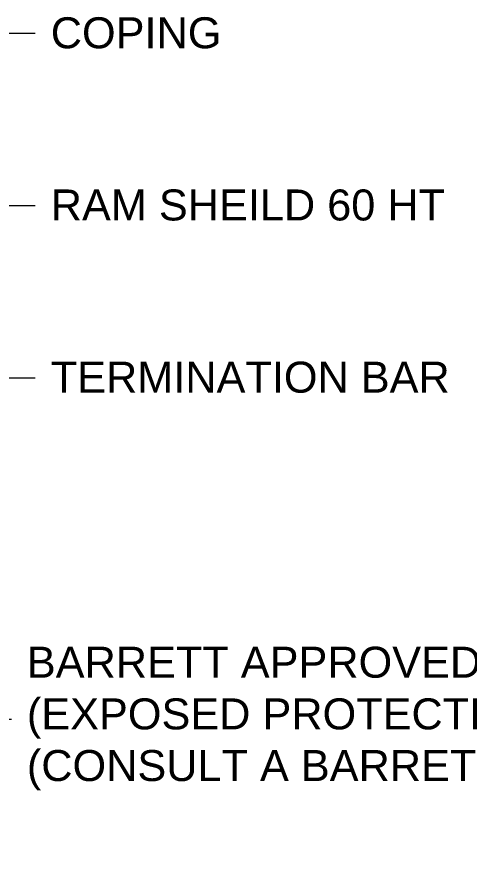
# Model space of a CAD drawing. Header units: inches. Extents: x -0.6 to 87.1, y 0 to 63.4.
# Drawn here: x 20.79 to 31.3, y 43.84 to 63.38 of the extents above; entities that cross this region are included whole.
import ezdxf
from ezdxf import colors
from ezdxf.entities.mleader import LeaderData, LeaderLine
from ezdxf.math import Vec2, Vec3

# ---------------------------------------------------------------- set-up
doc = ezdxf.new("R2010")
doc.units = ezdxf.units.IN
doc.header["$MEASUREMENT"] = 0
doc.layers.add('Text', color=20, linetype='Continuous', lineweight=0)
doc.styles.get("Standard").update_dxf_attribs({"font": 'arial.ttf'})

# ---------------------------------------------------------------- blocks, each defined once
blk = doc.blocks.new('_Dot')
at = {"color": 0, "linetype": 'ByBlock', "lineweight": -2}
blk.add_line((-0.5, 0), (-1, 0), dxfattribs=at)
at = {"color": 0, "linetype": 'ByBlock', "const_width": 0.5}
blk.add_lwpolyline([(-0.25, 0, 1), (0.25, 0, 1)], format="xyb", close=True, dxfattribs=at)

msp = doc.modelspace()

# ---------------------------------------------------------------- leaders
at = {"layer": 'Text'}
ml = msp.add_multileader_mtext('Standard', dxfattribs=at)
ml.set_content('COPING', color=256)
ml.set_leader_properties(color=256, lineweight=0)
ml.set_arrow_properties(name='DOT')
ml.build(insert=Vec2(0, 0))
ml.multileader.update_dxf_attribs({"text_left_attachment_type": 2, "text_right_attachment_type": 2, "dogleg_length": 0.36, "arrow_head_size": 0.5})
ctx = ml.context
ctx.base_point, ctx.char_height, ctx.arrow_head_size, ctx.landing_gap_size, ctx.plane_origin = Vec3(21.21698, 63.00003), 0.72, 0.5, 0.36, Vec3(-0.38876, 58.24914)
ctx.left_attachment, ctx.right_attachment = 2, 2
notes = []
notes.append((ctx, [(1, (1, 1, 0), (18.20705, 63.00003), (1, 0), 3.00993, [(0, [(11.41001, 62.0118)], 0, [])])]))
ctx.mtext.insert, ctx.mtext.flow_direction = Vec3(21.57698, 63.37255), 5
ml = msp.add_multileader_mtext('Standard', dxfattribs=at)
ml.set_content('RAM SHEILD 60 HT', color=256)
ml.set_leader_properties(color=256, lineweight=0)
ml.set_arrow_properties(name='DOT')
ml.build(insert=Vec2(0, 0))
ml.multileader.update_dxf_attribs({"text_left_attachment_type": 2, "text_right_attachment_type": 2, "dogleg_length": 0.36, "arrow_head_size": 0.5})
ctx = ml.context
ctx.base_point, ctx.char_height, ctx.arrow_head_size, ctx.landing_gap_size, ctx.plane_origin = Vec3(21.21698, 59.00003), 0.72, 0.5, 0.36, Vec3(6.84264, 61.33011)
ctx.left_attachment, ctx.right_attachment = 2, 2
notes.append((ctx, [(1, (1, 1, 0), (18.21698, 59.00003), (1, 0), 3, [(0, [(8.30819, 61.27705)], 0, [])])]))
ctx.mtext.insert, ctx.mtext.flow_direction = Vec3(21.57698, 59.37255), 5
ml = msp.add_multileader_mtext('Standard', dxfattribs=at)
ml.set_content('TERMINATION BAR', color=256)
ml.set_leader_properties(color=256, lineweight=0)
ml.set_arrow_properties(name='DOT')
ml.build(insert=Vec2(0, 0))
ml.multileader.update_dxf_attribs({"text_left_attachment_type": 2, "text_right_attachment_type": 2, "dogleg_length": 0.36, "arrow_head_size": 0.5})
ctx = ml.context
ctx.base_point, ctx.char_height, ctx.arrow_head_size, ctx.landing_gap_size, ctx.plane_origin = Vec3(21.21698, 55.00003), 0.72, 0.5, 0.36, Vec3(11.29655, 57.24476)
ctx.left_attachment, ctx.right_attachment = 2, 2
notes.append((ctx, [(0, (1, 1, 0), (18.21698, 55.00003), (1, 0), 3, [(0, [(11.30576, 56.51087)], 0, [])])]))
ctx.mtext.insert, ctx.mtext.flow_direction = Vec3(21.57698, 55.37255), 5
ml = msp.add_multileader_mtext('Standard', dxfattribs=at)
ml.set_content('BARRETT APPROVED PROTECTION COURSE \\P(EXPOSED PROTECTION COURSE TO BE GRANULATED)\\P\\pxqj;(CONSULT A BARRETT REPRESENTATIVE)', color=256)
ml.set_leader_properties(color=256, lineweight=0)
ml.set_arrow_properties(name='DOT')
ml.build(insert=Vec2(0, 0))
ml.multileader.update_dxf_attribs({"text_left_attachment_type": 2, "text_right_attachment_type": 2, "dogleg_length": 0.36, "arrow_head_size": 0.5})
ctx = ml.context
ctx.base_point, ctx.char_height, ctx.arrow_head_size, ctx.landing_gap_size, ctx.plane_origin = Vec3(20.66152, 47.06491), 0.72, 0.5, 0.36, Vec3(10.90528, 43.63222)
ctx.left_attachment, ctx.right_attachment = 2, 2
notes.append((ctx, [(0, (1, 1, 0), (18.21698, 47.06491), (1, 0), 2.44454, [(0, [(11.14298, 43.44792)], 0, [])])]))
ctx.mtext.insert, ctx.mtext.flow_direction = Vec3(21.02152, 48.7499), 5
for ctx, leaders in notes:
    for number, flags, end, landing, length, lines in leaders:
        leader = LeaderData()
        leader.index, (leader.has_last_leader_line, leader.has_dogleg_vector, leader.attachment_direction) = number, flags
        leader.last_leader_point, leader.dogleg_vector, leader.dogleg_length = Vec3(end), Vec3(landing), length
        for number, points, colour, breaks in lines:
            line = LeaderLine()
            line.index, line.vertices, line.color, line.breaks = number, Vec3.list(points), colors.encode_raw_color(colour), breaks
            leader.lines.append(line)
        ctx.leaders.append(leader)

doc.saveas('drawing.dxf')
